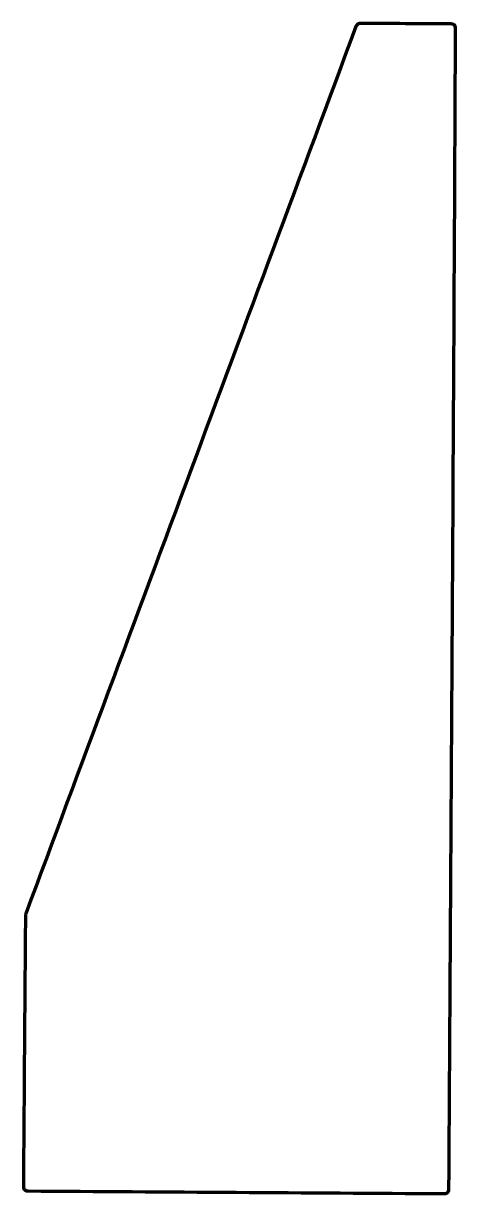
# Model space of a CAD drawing. Header units: millimetres. Extents: x 615 to 685, y 331 to 519.
import ezdxf

# ---------------------------------------------------------------- set-up
doc = ezdxf.new("R2010")
doc.units = ezdxf.units.MM
doc.layers.add('1', color=7, linetype='Continuous', true_color=0xffffff)

msp = doc.modelspace()

# ---------------------------------------------------------------- linework, layer by layer
at = {"layer": '1', "color": 155, "linetype": 'Continuous', "lineweight": 70}
for points in [[(668.77, 518.78), (651.03, 471.12), (633.29, 423.47), (615.55, 375.81)], [(684.07, 519.18), (679.21, 519.21), (674.34, 519.24), (669.48, 519.27)], [(683.75, 331.47), (684.15, 393.79), (684.52, 456.11), (684.82, 518.43)], [(615.5, 375.55), (615.39, 361.01), (615.28, 346.46), (615.18, 331.92)], [(615.55, 375.81), (615.54, 375.72), (615.52, 375.64), (615.5, 375.55)], [(615.93, 331.16), (638.28, 331.01), (660.63, 330.87), (682.99, 330.73)]]:
    msp.add_open_spline(points, degree=3, dxfattribs=at)
for points, knots in [([(669.48, 519.27), (669.36, 519.27), (669.13, 519.23), (668.88, 519.03), (668.8, 518.86), (668.77, 518.78)], [0, 0, 0, 0, 0.390295, 0.727731, 1, 1, 1, 1]), ([(684.82, 518.43), (684.82, 518.55), (684.8, 518.78), (684.55, 519.12), (684.25, 519.18), (684.07, 519.18)], [0, 0, 0, 0, 0.308073, 0.550213, 1, 1, 1, 1]), ([(615.18, 331.92), (615.18, 331.79), (615.2, 331.56), (615.45, 331.22), (615.75, 331.15), (615.93, 331.16)], [0, 0, 0, 0, 0.312971, 0.552018, 1, 1, 1, 1]), ([(682.99, 330.73), (683.09, 330.73), (683.3, 330.75), (683.56, 330.89), (683.72, 331.15), (683.75, 331.35), (683.75, 331.47)], [0, 0, 0, 0, 0.2459, 0.519357, 0.706021, 1, 1, 1, 1])]:
    msp.add_open_spline(points, degree=3, knots=knots, dxfattribs=at)

doc.saveas('drawing.dxf')
